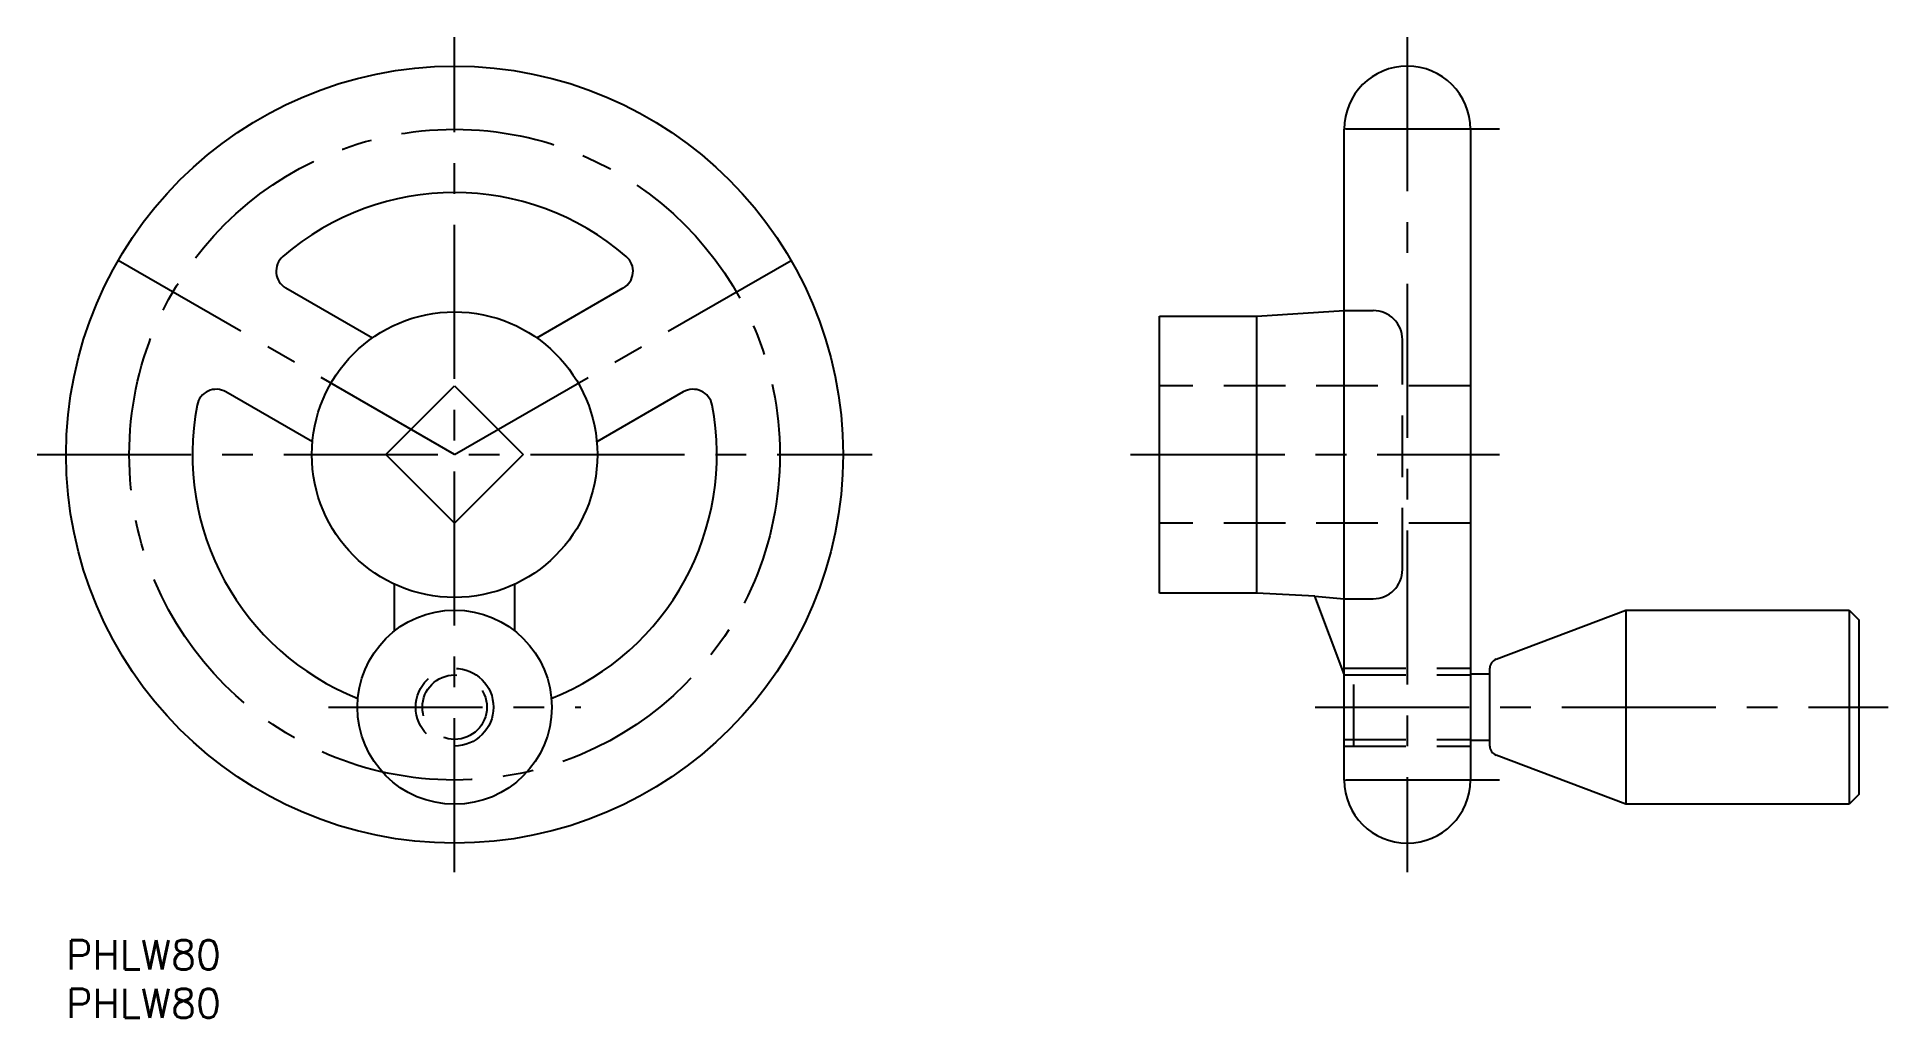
# Model space of a CAD drawing. Extents: x -3 to 188, y -8 to 93.
import ezdxf

# ---------------------------------------------------------------- set-up
doc = ezdxf.new("R2010")
doc.units = 0
doc.header["$LTSCALE"] = 0.5
doc.linetypes.add('CENTER', pattern=[50.8, 31.75, -6.35, 6.35, -6.35])
doc.linetypes.add('DASHED', pattern=[19.05, 12.7, -6.35])
for name, color, linetype in [('MSM_CENTER', 1, 'CENTER'), ('MSM_CONTINUOUS', 7, 'CONTINUOUS'), ('MSM_DASHED', 4, 'DASHED'), ('MSM_PART_NUMBER', 7, 'CONTINUOUS')]:
    doc.layers.add(name, color=color, linetype=linetype)
doc.styles.get("Standard").update_dxf_attribs({"font": 'txt.shx', "height": 3, "bigfont": 'bigfont.shx'})

# ---------------------------------------------------------------- blocks, each defined once
blk = doc.blocks.new('*U3')
at = {"layer": 'MSM_PART_NUMBER'}
blk.add_text('PHLW80', height=3, dxfattribs=at).set_placement((0, -3))
blk = doc.blocks.new('*U4')
at = {"layer": 'MSM_PART_NUMBER'}
blk.add_text('PHLW80', height=3, dxfattribs=at).set_placement((0, -8))

msp = doc.modelspace()

# ---------------------------------------------------------------- linework, layer by layer
at = {"layer": 'MSM_CENTER'}
for p, q in [((40, 7), (40, 93)), ((138.1, 93), (138.1, 7)), ((147.6, 83.5), (128.6, 83.5)), ((40, 50), (5.36, 70)), ((40, 50), (74.64, 70)), ((-3, 50), (83, 50)), ((109.6, 50), (147.6, 50)), ((27, 24), (53, 24)), ((128.6, 24), (187.6, 24)), ((147.6, 16.5), (128.6, 16.5))]:
    msp.add_line(p, q, dxfattribs=at)
msp.add_circle((40, 50), 33.5, dxfattribs=at)
at = {"layer": 'MSM_CONTINUOUS'}
for p, q in [((131.6, 16.5), (131.6, 83.5)), ((144.6, 83.5), (144.6, 16.5)), ((22.63, 67.16), (31.53, 62.02)), ((48.47, 62.02), (57.37, 67.16)), ((122.6, 64.25), (131.6, 64.84)), ((112.6, 35.75), (112.6, 64.25)), ((112.6, 64.25), (122.6, 64.25)), ((122.6, 35.75), (122.6, 64.25)), ((25.36, 51.32), (16.45, 56.47)), ((32.93, 50), (40, 57.07)), ((40, 57.07), (47.07, 50)), ((63.55, 56.47), (54.64, 51.32)), ((40, 42.93), (32.93, 50)), ((47.07, 50), (40, 42.93)), ((33.82, 31.87), (33.82, 36.66)), ((46.18, 36.66), (46.18, 31.87)), ((122.6, 35.75), (112.6, 35.75)), ((128.59, 35.44), (122.6, 35.75)), ((131.6, 27.39), (128.59, 35.44)), ((128.59, 35.44), (131.6, 35.16)), ((147.24, 28.94), (160.6, 34)), ((160.6, 34), (183.6, 34)), ((160.6, 34), (160.6, 14)), ((183.6, 34), (183.6, 14)), ((183.6, 34), (184.6, 33)), ((184.6, 33), (184.6, 15)), ((144.6, 27.44), (146.6, 27.44)), ((146.6, 20), (146.6, 28)), ((146.6, 20.56), (144.6, 20.56)), ((160.6, 14), (147.24, 19.06)), ((183.6, 14), (160.6, 14)), ((184.6, 15), (183.6, 14))]:
    msp.add_line(p, q, dxfattribs=at)
for centre, radius in [((40, 50), 40), ((40, 50), 14.7), ((40, 24), 10)]:
    msp.add_circle(centre, radius, dxfattribs=at)
for centre, radius, start, end in [((138.1, 83.5), 6.5, 0, 180), ((40, 50), 27, 49.0868, 130.9132), ((23.63, 68.89), 2, 130.9132, 240), ((56.37, 68.89), 2, 300, 49.0868), ((15.45, 54.73), 2, 60, 169.0868), ((64.55, 54.73), 2, 10.9132, 120), ((40, 50), 27, 169.0868, 248.355), ((40, 50), 27, 291.645, 10.9132), ((147.6, 28), 1, 110.7702, 180), ((147.6, 20), 1, 180, 249.2298), ((138.1, 16.5), 6.5, 180, 0)]:
    msp.add_arc(centre, radius, start, end, dxfattribs=at)
at = {"layer": 'MSM_DASHED'}
for p, q in [((131.6, 64.84), (134.6, 64.84)), ((137.6, 38.16), (137.6, 61.84)), ((144.6, 57.07), (112.6, 57.07)), ((144.6, 42.93), (112.6, 42.93)), ((131.6, 35.16), (134.6, 35.16)), ((131.6, 28), (144.6, 28)), ((131.6, 27.32), (144.6, 27.32)), ((132.6, 20), (132.6, 28)), ((131.6, 20.68), (144.6, 20.68)), ((131.6, 20), (144.6, 20))]:
    msp.add_line(p, q, dxfattribs=at)
for radius in [4, 3.32]:
    msp.add_circle((40, 24), radius, dxfattribs=at)
for centre, start, end in [((134.6, 61.84), 0, 90), ((134.6, 38.16), 270, 0)]:
    msp.add_arc(centre, 3, start, end, dxfattribs=at)

# ---------------------------------------------------------------- block references
at = {"layer": 'MSM_CONTINUOUS'}
for name in ['*U3', '*U4']:
    msp.add_blockref(name, (0, 0), dxfattribs=at)

doc.saveas('drawing.dxf')
